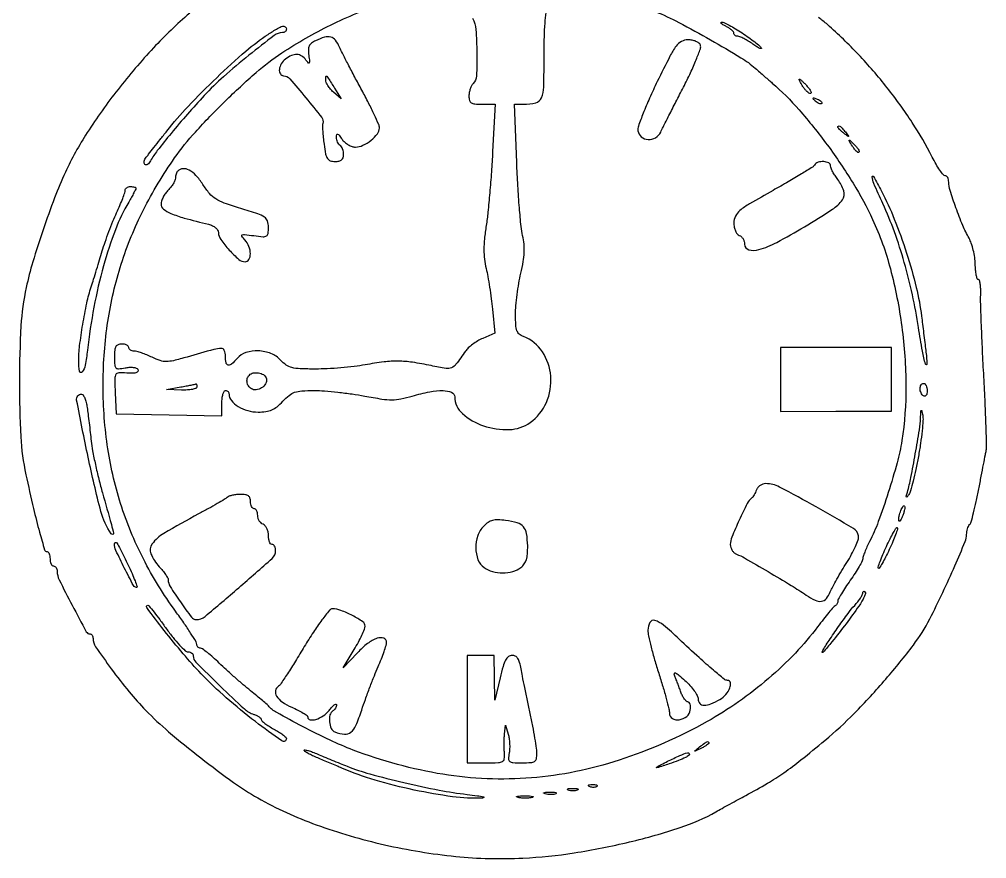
# Model space of a CAD drawing. Extents: x 0 to 271, y 0 to 371.
# Drawn here: x 0.4 to 270.6, y 0.2 to 234.7 of the extents above; entities that cross this region are included whole.
import ezdxf

# ---------------------------------------------------------------- set-up
doc = ezdxf.new("R2010")
doc.units = 0

msp = doc.modelspace()

# ---------------------------------------------------------------- linework, layer by layer
for points in [[(178.059373, 236.934693, -0.021661), (184.620719, 233.838368, -0.008281), (193.48124, 228.988686, -0.007024), (201.956289, 224.006993, -0.044445), (205.983267, 221.044353, 0.000558), (207.220083, 219.955196, 0.000448), (208.55298, 218.786184, 0.000453), (209.786813, 217.707985, 0.001158), (210.683035, 216.929891, -0.035096), (218.192446, 209.459292, -0.020861), (226.092816, 199.611532, -0.020651), (233.304025, 188.9133, -0.029332), (238.733384, 178.811272, -0.04428), (243.71062, 165.005305, -0.031513), (246.890919, 148.861165, -0.031249), (248.039185, 132.251023, -0.040494), (246.904645, 117.030363, -0.02737), (245.583281, 110.833167, -0.010999), (243.132054, 102.521908, -0.010913), (240.337655, 94.38014, -0.029833), (237.901278, 88.806488, 0.010459), (237.173287, 87.302608, 0.01278), (236.5585, 85.865962, 0.011314), (236.103043, 84.64172, 0.083578), (236, 84.029582, -0.122655), (235.840381, 83.388686, -0.009439), (234.971875, 81.825229, -0.012488), (233.840603, 79.983843, -0.009194), (232.5, 78, 0.008129), (231.159262, 76.025032, 0.0113), (230.028125, 74.210953, 0.007939), (229.148499, 72.671318, 0.126464), (229, 72.093589, -0.073335), (228.944072, 71.714319, -0.061078), (228.779687, 71.341033, -0.06293), (228.536831, 71.029736, -0.091344), (228.25, 70.833333, 0.110411), (227.803212, 70.50196, 0.004624), (226.514191, 68.982292, 0.007793), (225.021641, 67.131406, 0.005441), (223.394053, 65, -0.03047), (217.167798, 57.64088, -0.024676), (209.657584, 50.526604, -0.024161), (201.292046, 44.024988, -0.025661), (192.5, 38.499894, -0.048147), (167.935126, 27.720156, -0.05939), (143.432872, 22.78741, -0.060256), (118.748798, 23.783809, -0.051753), (93.646499, 30.572534, -0.018403), (87.221749, 33.321801, -0.009993), (79.528703, 37.14411, -0.006505), (72.302256, 41.036951, -0.08901), (70, 42.916592, 0.038909), (69.629022, 43.28687, 0.001969), (68.325, 44.391349, 0.003143), (66.760221, 45.689446, 0.00227), (65, 47.117788, -0.00756), (62.969582, 48.801317, -0.004354), (60.573101, 50.886688, -0.004349), (58.202351, 53.0233, -0.007254), (56.248855, 54.867788, 0.01091), (54.547667, 56.45068, 0.01519), (52.95307, 57.786163, 0.01157), (51.586226, 58.811675, 0.156391), (50.998855, 59, -0.107438), (50.617764, 59.082844, -0.09955), (50.293414, 59.317626, -0.095763), (50.075949, 59.668489, -0.091229), (50, 60.081281, 0.138691), (49.800216, 60.787676, 0.004758), (48.2573, 63.244496, 0.008601), (46.340578, 66.12284, 0.005863), (44.067406, 69.331281, -0.038474), (35.065849, 83.973001, -0.041945), (28.710632, 99.413057, -0.04163), (24.986757, 115.802589, -0.03685), (23.822601, 133.272594, -0.035496), (25.156996, 150.325691, -0.039862), (28.887681, 166.350258, -0.040053), (35.093814, 181.513731, -0.036486), (43.806586, 196, -0.030683), (49.607166, 203.235436, -0.014673), (57.874643, 211.82213, -0.014647), (66.585308, 219.867293, -0.032437), (73.772774, 225.34894, -0.03344), (87.342451, 233.115758, -0.030617), (102.225769, 239.264626, -0.031646)], [(48, 236.413427, 0.028274), (37.898825, 226.742618, 0.021778), (27.984625, 215.139754, 0.022146), (19.37871, 203.065851, 0.035595), (13.278686, 192, 0.017111), (10.279501, 184.874938, 0.00922), (7.050251, 175.910717, 0.00921), (4.185277, 166.933107, 0.019082), (2.348477, 159.808915, 0.039284), (0.885556, 149.090117, 0.013852), (0.429079, 133.575238, 0.01381), (0.830443, 118.086678, 0.040324), (2.259005, 107.5, 0.003615), (4.39698, 98.026615, 0.010023), (6.081768, 91.407471, 0.005671), (7.489684, 86.522835, 0.331064), (8.192765, 86, -0.225048), (8.50184, 85.853465, -0.075577), (8.762875, 85.4125, -0.057501), (8.940962, 84.765869, -0.038486), (9, 84, 0.048028), (9.073693, 83.234582, 0.068025), (9.29375, 82.5875, 0.088204), (9.618118, 82.151477, 0.191087), (10, 82, -0.148673), (10.381356, 81.884043, -0.098821), (10.70625, 81.557865, -0.08226), (10.925319, 81.07029, -0.064621), (11, 80.49486, 0.115713), (11.550396, 78.148431, 0.005669), (15.200584, 71.000491, 0.003253), (19.133676, 63.626438, 0.275226), (20.185514, 63, -0.150835), (20.496992, 62.903849, -0.097418), (20.763913, 62.632813, -0.080736), (20.945893, 62.227923, -0.063247), (21.010785, 61.75, 0.148456), (21.7404, 59.419353, 0.00856), (26.111746, 53.234555, 0.014028), (31.069133, 46.852846, 0.021284), (35.75961, 41.622722, 0.023323), (42.121378, 35.689672, 0.010025), (51.121148, 28.354353, 0.009869), (60.274232, 21.481441, 0.027989), (67, 17.185912, 0.041416), (83.370863, 9.685438, 0.030905), (102.436889, 4.098657, 0.030597), (122.300495, 0.850701, 0.03761), (141.076629, 0.367693, 0.026339), (155.41986, 1.837711, 0.020228), (170.871163, 4.893498, 0.020546), (185.013085, 8.910916, 0.048902), (195, 13.318179, -0.002068), (196.683406, 14.258014, -0.000935), (198.897395, 15.476689, -0.000925), (201.238995, 16.754282, -0.001265), (203.352835, 17.895619, 0.009739), (209.350754, 21.266622, 0.01901), (213.970066, 24.22436, 0.016551), (218.741918, 27.781957, 0.005691), (225.412242, 33.232722, 0.024515), (233.680926, 40.866957, 0.016154), (242.448454, 50.393212, 0.015999), (250.127545, 59.896104, 0.044028), (254.697693, 67.191213, 0.007521), (258.329343, 74.584094, 0.0076), (261.723957, 82.057375, 0.004194), (264.59637, 88.798966, 0.098918), (265, 90.819218, -0.041343), (265.062246, 91.570727, -0.033774), (265.248423, 92.355958, -0.034966), (265.521178, 93.058714, -0.071936), (265.845694, 93.55, 0.113136), (266.249519, 94.285584, 0.006098), (266.948212, 96.864688, 0.009271), (267.690938, 99.983102, 0.006611), (268.411374, 103.5, -0.000098), (269.095939, 107.078267, -0.000124), (269.730187, 110.385581, -0.000097), (270.263441, 113.159628, -0.001007), (270.485653, 114.301979, 0.055085), (270.595478, 115.605119, 0.001653), (270.435471, 121.067171, 0.003265), (270.183415, 127.506942, 0.002247), (269.817304, 134.801979, -0.001833), (269.436165, 142.272756, -0.002246), (269.136988, 149.255894, -0.001869), (268.933821, 155.127593, -0.016106), (268.937388, 157.75, 0.017479), (268.935134, 159.379258, 0.028709), (268.806109, 160.751636, 0.028536), (268.590944, 161.770121, 0.338403), (268.290057, 162.00025, -0.3265), (267.976224, 162.229789, -0.026785), (267.705108, 163.271682, -0.027796), (267.500404, 164.669272, -0.017163), (267.408182, 166.328178, 0.030737), (267.253171, 168.199026, 0.022601), (266.861535, 170.242959, 0.022991), (266.31228, 172.149591, 0.046289), (265.676192, 173.577928, -0.028689), (263.935787, 177.143273, -0.012325), (262.009876, 182.077829, -0.009763), (260.363483, 186.917034, -0.077183), (260.000504, 189.25, 0.054223), (259.927493, 189.919477, 0.073912), (259.711347, 190.485938, 0.09355), (259.392026, 190.866101, 0.1731), (259.016846, 191, -0.228523), (258.505181, 191.246741, -0.016526), (257.542505, 192.542188, -0.020521), (256.46716, 194.238485, -0.013929), (255.378411, 196.25, 0.027666), (249.809182, 205.89687, 0.022479), (242.834288, 215.588044, 0.021967), (234.821475, 224.859353, 0.022957), (226.137987, 233.25, 0.013256), (224.877, 234.303161, 0.01741), (223.669148, 235.192188, 0.014994)], [(126.991906, 235.015123, -0.10345), (127.918789, 231.854131, -0.016669), (128.213846, 225.406185, -0.013005), (128.125146, 218.891624, -0.188635), (127.217444, 216.817444, 0.07468), (126.750563, 216.185527, 0.038524), (126.357624, 215.281999, 0.037218), (126.089686, 214.269941, 0.046134), (126, 213.3, 0.063813), (126.156719, 212.077037, 0.190374), (126.645761, 211.407924, 0.121441), (127.628003, 211.080564, 0.020003), (129.640999, 211), (133.281998, 211), (132.616902, 197.75, -0.004966), (132.279207, 192.136491, -0.004239), (131.81432, 186.226028, -0.004273), (131.300004, 180.857827, -0.012102), (130.818674, 177.125839, 0.012881), (130.341554, 173.380517, 0.024895), (130.18709, 170.364417, 0.029459), (130.339505, 167.717169, 0.030112), (130.802, 165.125839, -0.014289), (131.276855, 162.878653, -0.006252), (131.783641, 159.875367, -0.006181), (132.242681, 156.671397, -0.008218), (132.575966, 153.74775), (133.233476, 146.995499), (129.866738, 145.574327, 0.033244), (128.467769, 144.870911, 0.025937), (127.048354, 143.932374, 0.026571), (125.813677, 142.914987, 0.056115), (125, 141.98039, -0.009183), (122.384577, 138.336906, -0.134147), (121.148767, 137.371573, -0.140696), (119.613871, 137.191366, -0.010434), (115.419398, 137.970042, 0.014361), (110.195708, 138.897412, 0.033771), (106.249514, 139.211655, 0.03361), (102.285675, 138.992443, 0.014101), (97, 138.190126, -0.015235), (93.979958, 137.738719, -0.008236), (90.239935, 137.358051, -0.008196), (86.415111, 137.095369, -0.01279), (83.114671, 137.007554, -0.009529), (78.828565, 137.084862, -0.053642), (76.565447, 137.413657, -0.08916), (74.976929, 138.140852, -0.05411), (73.41242, 139.5, 0.11227), (70.715056, 141.344506, 0.083954), (67.180787, 142.09287, 0.087352), (63.729932, 141.630781, 0.13973), (61.267972, 140, -0.029389), (59.722091, 138.395711, -0.237219), (58.767967, 138.122022, -0.312455), (58.163093, 138.735143, -0.043262), (58, 140.616577, 0.099599), (57.678664, 142.213719, 0.308344), (56.802409, 142.782221, 0.06189), (54.790142, 142.485732, 0.002227), (47.286373, 140.373699, -0.009209), (43.45297, 139.352283, -0.058615), (41.457621, 139.101782, -0.083989), (39.776981, 139.372643, -0.029407), (37.502446, 140.297443, 0.014384), (36.028025, 140.949177, 0.015363), (34.550263, 141.499874, 0.015084), (33.255245, 141.894554, 0.066513), (32.466073, 142, -0.066426), (31.905641, 142.074785, -0.083516), (31.430659, 142.29375, -0.099349), (31.112987, 142.618655, -0.145028), (31, 143, 0.191087), (30.848523, 143.381882, 0.088204), (30.4125, 143.70625, 0.068025), (29.765418, 143.926307, 0.048028), (29, 144, 0.089498), (27.992141, 143.818142, 0.179282), (27.387931, 143.296875, 0.105417), (27.080133, 142.280676, 0.021015), (27, 140.375, 0.01498), (27.067574, 138.120001, 0.180304), (27.413378, 137.338714, 0.227578), (28.144126, 137.072139, 0.02492), (29.961227, 137.342245, -0.032991), (31.13871, 137.497909, -0.042641), (32.228194, 137.47639, -0.048568), (33.090053, 137.299853, -0.181485), (33.520244, 136.967245, -0.272045), (33.533657, 136.366935, -0.211747), (33.00159, 135.966993, -0.064326), (31.634559, 135.831532, -0.013063), (29.197757, 135.967721, 0.080544), (27.896795, 135.865009, 0.252801), (27.267792, 135.296694, 0.091617), (27.058073, 133.98119, 0.006795), (27.197757, 130.328412), (27.5, 124.5), (42.25, 124.223267), (57, 123.946534), (57, 127.473267, -0.026817), (57.072532, 128.824636, -0.042289), (57.29375, 129.964022, -0.051812), (57.61423, 130.766804, -0.278761), (58, 131, -0.099038), (58.381638, 130.923658, -0.097945), (58.70625, 130.70625, -0.097945), (58.923658, 130.381638, -0.099038), (59, 130, 0.1769), (59.64872, 128.223804, 0.079502), (61.556373, 126.578244, 0.068924), (64.222243, 125.402199, 0.069572), (67.09879, 125, 0.033242), (69.291385, 125.145936, 0.069397), (70.936616, 125.603911, 0.069335), (72.39468, 126.494872, 0.033131), (74, 128, -0.035061), (75.778434, 129.654603, -0.087819), (77.325161, 130.507761, -0.067555), (79.307097, 130.897091, -0.014767), (82.790742, 131, -0.018714), (85.657917, 130.892653, -0.008463), (89.402572, 130.548033, -0.008366), (93.346683, 130.050718, -0.011328), (96.889966, 129.461388, 0.008727), (101.668138, 128.641109, 0.038159), (104.524816, 128.422777, 0.049826), (107.003459, 128.670392, 0.022387), (110.181935, 129.461388, -0.023062), (115.042534, 130.664037, -0.053624), (118.775948, 130.998299, -0.091945), (121.159862, 130.512013, -0.30209), (122.022236, 129.25, 0.212136), (124.169155, 124.578372, 0.09886), (130.058558, 121.168189, 0.090851), (137.277705, 120.102365, 0.147085), (143.110718, 122.078838, 0.136451), (147.628684, 127.656754, 0.122338), (148.862113, 135.014192, 0.127714), (146.507839, 141.855765, 0.155406), (141.25, 146.081348, -0.081762), (140.066328, 146.777735, -0.132497), (139.39931, 147.727263, -0.074654), (139.085682, 149.275286, -0.013417), (139.014781, 152.225249, -0.020951), (139.125235, 154.694759, -0.010542), (139.460584, 157.797156, -0.010449), (139.942726, 160.994726, -0.015246), (140.511653, 163.786345, 0.01555), (141.168093, 167.017412, 0.030773), (141.449498, 169.617436, 0.036126), (141.389302, 171.937858, 0.033488), (140.997986, 174.286345, -0.033067), (140.573249, 176.82225, -0.004805), (140.101563, 182.035676, -0.005422), (139.669383, 188.219506, -0.004621), (139.344628, 194.75), (138.687026, 211), (141.261725, 211, 0.061899), (144.669277, 211.423468, 0.235313), (146.249286, 212.780144, 0.093874), (146.890826, 215.762464, 0.006172), (147, 224.606989, -0.006234), (147.064079, 229.746542, -0.013896), (147.270173, 233.651747, -0.008962), (147.562384, 236.610559, -0.380527)]]:
    msp.add_lwpolyline(points, format="xyb")
for points in [[(75, 232, -0.10663), (74.917698, 231.618463, -0.099426), (74.684353, 231.29375, -0.095988), (74.335663, 231.076066, -0.091933), (73.925456, 231, 0.164368), (71.631835, 230.225068, 0.006468), (64.546595, 224.673982, 0.012451), (57.472856, 218.686567, 0.022859), (52.070933, 213.416673, 0.008188), (47.392547, 208.248362, 0.007858), (42.82004, 202.859107, 0.007278), (38.967048, 198.028822, 0.037157), (37.073074, 195.166093, -0.047462), (36.670234, 194.583607, -0.081171), (36.222616, 194.199722, -0.121129), (35.805018, 194.067871, -0.215796), (35.474123, 194.192544, -0.163408), (35.296459, 194.549836, -0.083425), (35.311139, 195.056399, -0.068403), (35.50918, 195.630773, -0.053599), (35.868399, 196.184214, 0.00362), (36.525634, 197.004361, 0.000408), (38.000878, 198.875988, 0.000495), (39.752242, 201.106204, 0.000402), (41.625126, 203.5, -0.02397), (47.539239, 210.36622, -0.012286), (55.561677, 218.41854, -0.012058), (63.724424, 225.850522, -0.033512), (69.908283, 230.526781, -0.009701), (72.543541, 232.182848, -0.065095), (73.957285, 232.800084, -0.239385), (74.674347, 232.663457, -0.23219)], [(202.327242, 230.906634, -0.008908), (204.165418, 229.641392, -0.011084), (205.825824, 228.397849, -0.009474), (207.168454, 227.303349, -0.078747), (207.679251, 226.709966, -0.52309), (207.603428, 226.535667, -0.157168), (207.254627, 226.576031, -0.035748), (206.419535, 227.030576, -0.012213), (205.276193, 227.803333, 0.015372), (204.014765, 228.644343, 0.018376), (202.775617, 229.354729, 0.017359), (201.700498, 229.872856, 0.103964), (201.09563, 230, -0.07576), (200.677033, 230.063792, -0.089172), (200.321841, 230.248861, -0.100728), (200.084397, 230.524103, -0.128456), (200, 230.847186, 0.177225), (199.854547, 231.244659, 0.03992), (199.339063, 231.764269, 0.036638), (198.611401, 232.30192, 0.02844), (197.75, 232.779505, -0.019411), (196.953316, 233.202596, -0.062676), (196.477763, 233.565762, -0.264968), (196.413181, 233.79432, -0.327365), (196.578555, 233.93232, -0.125875), (197.229022, 233.80873, -0.011573), (198.712136, 233.071443, -0.014363), (200.459881, 232.086446, -0.010773)], [(83.164527, 228.741366, 0.052357), (82.018139, 228.033897, 0.120061), (81.388706, 227.246363, 0.108022), (81.154898, 226.201261, 0.037671), (81.263991, 224.654674, -0.006087), (81.490953, 222.965402, -0.165433), (81.39991, 222.530832, -0.513037), (81.153702, 222.509025, -0.019932), (80.489222, 223.345627, 0.090415), (79.312904, 224.461613, 0.134062), (77.968271, 224.895615, 0.11626), (76.446683, 224.609596, 0.05807), (74.75, 223.607954, 0.094938), (73.582117, 222.308652, 0.109432), (73.051191, 220.732312, 0.164087), (73.32587, 219.494664, 0.251407), (74.25, 218.947574, -0.204891), (75.935917, 218.141268, -0.008036), (80.478165, 212.796783, -0.007364), (84.881931, 207.279551, -0.242188), (85.183571, 205.655839, 0.078525), (85.093853, 204.994405, 0.009187), (85.154047, 203.500951, 0.010837), (85.297727, 201.716164, 0.008669), (85.527409, 199.800713, 0.013999), (85.979315, 197.081315, 0.094215), (86.484941, 195.817395, 0.174442), (87.276523, 195.206885, 0.078047), (88.593838, 195, 0.048754), (89.705431, 195.108648, 0.121577), (90.440085, 195.451668, 0.144038), (90.856824, 196.053177, 0.080117), (91, 196.940983, 0.046881), (90.925923, 197.729296, 0.046318), (90.70625, 198.49335, 0.050262), (90.383556, 199.123976, 0.111412), (90, 199.5, -0.099075), (89.616882, 199.857685, -0.05233), (89.29375, 200.425136, -0.04916), (89.074168, 201.099372, -0.054203), (89, 201.781523, -0.049802), (89.073055, 202.51316, -0.457567), (89.317964, 202.651279, -0.143927), (89.729463, 202.350838, -0.01081), (90.556704, 201.222506, 0.059323), (91.314667, 200.374722, 0.048626), (92.300407, 199.662634, 0.05048), (93.352979, 199.183026, 0.085668), (94.306704, 199.033269, 0.106906), (96.401877, 199.519799, 0.057778), (98.660403, 200.925108, 0.059082), (100.435195, 202.716507, 0.167211), (101, 204.358182, 0.102748), (100.795476, 205.342942, 0.006279), (99.558821, 208.096504, 0.009139), (97.973204, 211.354418, 0.006625), (96.093859, 214.925204, -0.00235), (94.117438, 218.603791, -0.002576), (92.235868, 222.19015, -0.002406), (90.657464, 225.27294, -0.01292), (89.849748, 226.977315, 0.061838), (88.707873, 228.881225, 0.163701), (87.398825, 229.743588, 0.13808), (85.678738, 229.71532, 0.039381)], [(178.606636, 217.326507, 0.008408), (176.444784, 212.703715, 0.011546), (174.668012, 208.472129, 0.008386), (173.336087, 204.908365, 0.121308), (173.203184, 203.576507, 0.184191), (174.142459, 201.88254, 0.162536), (176.027932, 201.133903, 0.147879), (178.123632, 201.642133, 0.152316), (179.557475, 203.222134, -0.007675), (180.237799, 204.630579, -0.000836), (181.859259, 207.846479, -0.001024), (183.80402, 211.668166, -0.000826), (185.90837, 215.76588, 0.009569), (187.895106, 219.806914, 0.013886), (189.479555, 223.452117, 0.009412), (190.643223, 226.511733, 0.179651), (190.63228, 227.51588, 0.136455), (190.204119, 228.093784, 0.063937), (189.396438, 228.571605, 0.055324), (188.345549, 228.892064, 0.046395), (187.184837, 229, 0.125445), (185.363719, 228.535796, 0.109913), (183.881571, 227.240778, 0.040786), (182.139989, 224.414181, 0.004106)], [(88.457461, 215.5), (90.309603, 212.5), (88.154802, 214.404988, -0.035542), (87.330241, 215.24553, -0.035534), (86.632973, 216.194441, -0.037831), (86.148751, 217.108767, -0.103218), (86, 217.821654, -0.033942), (86.063299, 218.753029, -0.61038), (86.283204, 218.830581, -0.063833), (86.717356, 218.300583, -0.00143)], [(220.5, 216, -0.023783), (221.13178, 215.231402, -0.054918), (221.509678, 214.5875, -0.123621), (221.582727, 214.174354, -0.39357), (221.395534, 214, -0.148421), (220.960235, 214.132126, -0.039214), (220.382811, 214.5875, -0.036238), (219.777424, 215.234486, -0.030385), (219.232073, 216, -0.011969), (218.77796, 216.767444, -0.022348), (218.453789, 217.4125, -0.022521), (218.262709, 217.89657, -0.514817), (218.336539, 218, -0.179787), (218.54778, 217.921506, -0.008653), (219.117868, 217.4125, -0.013215), (219.780845, 216.766297, -0.009055)], [(224.526461, 211.193128, -0.20742), (224.220211, 211.072099, -0.082976), (223.768815, 211.162781, -0.063152), (223.246577, 211.441312, -0.043285), (222.733333, 211.875912, -0.011214), (222.106486, 212.536448, -0.400052), (222.111181, 212.729672, -0.286372), (222.336218, 212.78179, -0.008399), (223.293128, 212.435707, -0.036269), (223.940734, 212.133723, -0.070189), (224.395085, 211.789051, -0.120343), (224.59249, 211.461316, -0.278911)], [(231.127555, 203.25, -0.001576), (232.00764, 202.120493, -0.377591), (232, 202, -0.377591), (231.879507, 201.99236, -0.001576), (230.75, 202.872445, -0.012436), (230.079598, 203.425681, -0.017649), (229.514062, 203.952641, -0.013803), (229.08115, 204.410139, -0.184603), (229, 204.622445, -0.307699), (229.193395, 204.90695, -0.241985), (229.573889, 204.869516, -0.065617), (230.23668, 204.306759, -0.017685)], [(234.902621, 197.569288, -0.342991), (234.628468, 197.534961, -0.056956), (234.175905, 197.879045, -0.042367), (233.642413, 198.484545, -0.024195), (233.100391, 199.295478, -0.001303), (232.201648, 200.800919, -0.342804), (232.219485, 200.942993, -0.406252), (232.349181, 200.94476, -0.001428), (233.578723, 199.77381, -0.025624), (234.234722, 199.077655, -0.040938), (234.711038, 198.414178, -0.049795), (234.969679, 197.866648, -0.289503)], [(222.509373, 194.015165, -0.114253), (221.936697, 193.437537, -0.003039), (218.862839, 191.527019, -0.006209), (215.190531, 189.337649, -0.004192), (210.950356, 186.92784, 0.004566), (204.405961, 183.20201, 0.040972), (201.698073, 181.315127, 0.10337), (200.445165, 179.747606, 0.117613), (200, 177.88129, 0.044455), (200.107152, 176.67849, 0.056351), (200.426254, 175.610272, 0.066205), (200.907788, 174.797923, 0.135084), (201.5, 174.361626, -0.098143), (202.073537, 174.000393, -0.066864), (202.559375, 173.399034, -0.064008), (202.887915, 172.659707, -0.07271), (203, 171.893011, 0.337434), (204.174704, 170.350559, 0.138968), (206.96659, 170.370424, 0.051211), (211.957304, 172.396345, 0.012575), (219.684331, 176.75, 0.009645), (227.521233, 181.636486, 0.095586), (230.299696, 184.316798, 0.234108), (230.683574, 186.80867, 0.089417), (229, 190, -0.021474), (228.249852, 191.048855, -0.023151), (227.612376, 192.132812, -0.023481), (227.155652, 193.107059, -0.093682), (227.022236, 193.75, 0.278242), (226.494234, 194.591162, 0.102559), (225.085954, 194.970465, 0.089902), (223.494578, 194.77756, 0.181265)], [(44.666667, 192.333333, 0.077955), (44.410903, 191.982401, 0.038133), (44.195833, 191.470833, 0.036641), (44.049145, 190.892744, 0.043841), (44, 190.333333, -0.102712), (43.865398, 189.685007, -0.032763), (43.4125, 188.804167, -0.031128), (42.765407, 187.863683, -0.030136), (42, 187, 0.042437), (41.23462, 186.092371, 0.036243), (40.5875, 185.020844, 0.037834), (40.142228, 183.953459, 0.080066), (40, 183.070958, 0.231145), (40.6556, 181.728573, 0.065414), (42.717639, 180.516145, 0.033357), (46.483552, 179.208527, 0.006973), (53.25, 177.455048, -0.0491), (54.34017, 177.072183, -0.064669), (55.229321, 176.508493, -0.077406), (55.819171, 175.83883, -0.138311), (56.029313, 175.141592, 0.152102), (56.679337, 173.178408, 0.029978), (59.045525, 170.261749, 0.028906), (61.723847, 167.656909, 0.180342), (63.485904, 167, 0.270005), (64.556184, 167.623412, 0.132388), (64.964261, 169.203866, 0.092789), (64.554454, 171.272099, 0.08896), (63.421613, 173.086617, -0.027458), (62.585075, 174.119692, -0.467726), (62.679808, 174.49188, -0.140851), (63.34173, 174.60326, -0.005045), (65.921613, 174.283688, 0.011758), (68.51453, 173.997788, 0.154123), (69.446759, 174.205797, 0.234956), (69.891663, 174.87915, 0.030595), (70, 176.648007, 0.081424), (69.715331, 178.384484, 0.164409), (68.885034, 179.474689, 0.069259), (67.046534, 180.37578, 0.006554), (62.25, 181.882208, -0.011311), (57.678973, 183.365732, -0.057443), (55.273685, 184.531194, -0.077641), (53.545595, 186.049707, -0.030841), (51.67164, 188.602532, 0.039534), (49.744159, 191.13489, 0.088176), (47.845925, 192.62424, 0.13977), (46.12399, 192.99421, 0.181788)], [(241.203508, 186.75, -0.027052), (244.809254, 178.923704, -0.016886), (248.213716, 169.416803, -0.016946), (250.933673, 159.821426, -0.030172), (252.419152, 151.75, 0.000207), (252.684481, 149.587663, 0.000122), (253.003729, 147, 0.000122), (253.324255, 144.412345, 0.000207), (253.593543, 142.25, -0.019979), (253.918466, 138.407522, -0.875098), (253.557449, 138.342785, -0.033355), (252.641741, 142.02447, -0.007001), (251.563449, 148.577561, 0.016152), (249.873495, 157.792128, 0.016584), (247.604406, 166.796837, 0.017072), (244.822049, 175.360196, 0.020107), (241.592712, 183.25, -0.004323), (239.106441, 188.816492, -0.07531), (238.595738, 190.72794, -0.814284), (238.954319, 190.84469, -0.008238)], [(33, 187.55716, -0.116625), (32.930343, 187.262584, -0.004293), (32.404889, 186.235766, -0.007615), (31.750309, 185.028407, -0.005253), (30.974089, 183.680657, 0.042748), (27.263941, 175.952782, 0.022673), (23.952165, 165.851653, 0.021001), (21.263073, 154.340067, 0.018986), (19.441776, 142.25, -0.018446), (18.817116, 138.072796, -0.124723), (17.945798, 136.190312, -0.647038), (17.238451, 136.378059, -0.041298), (17.007554, 139.25, -0.02982), (17.27317, 143.532344, -0.011278), (18.134669, 149.468424, -0.011418), (19.28359, 155.458162, -0.024517), (20.498498, 160, 0.001936), (21.168264, 162.116153, 0.000972), (21.998629, 164.79375, 0.000965), (22.846649, 167.566195, 0.00143), (23.57836, 170, -0.011205), (24.37766, 172.48159, -0.006621), (25.436909, 175.408372, -0.006622), (26.572421, 178.303849, -0.011283), (27.607388, 180.688075, 0.007187), (28.523728, 182.752567, 0.009438), (29.29717, 184.664093, 0.007289), (29.88766, 186.276591, 0.084312), (30, 186.938075, -0.139969), (30.115627, 187.343027, -0.099954), (30.440625, 187.688059, -0.085257), (30.926689, 187.920425, -0.069068), (31.5, 188, -0.027942), (32.074736, 187.967857, -0.043862), (32.559375, 187.869916, -0.054485), (32.899321, 187.727816, -0.272994)], [(69.33357, 134.573113, -0.187842), (69.327005, 133.246451, -0.124329), (68.426633, 131.995066, -0.115895), (66.980726, 131.2625, -0.152311), (65.512735, 131.35674, -0.132791), (64.580342, 132.037197, -0.117202), (64.063371, 133.126887, -0.117217), (64.091989, 134.332539, -0.132848), (64.666667, 135.333333, -0.147527), (65.759654, 135.919775, -0.090495), (67.232733, 135.947796, -0.09309), (68.584115, 135.458904, -0.169501)], [(50, 132, -0.3112), (49.738857, 131.621059, -0.041216), (48.751562, 131.335435, -0.03599), (47.37896, 131.159784, -0.02218), (45.75, 131.141905), (41.5, 131.283811), (45.5, 132, 0.002195), (47.051022, 132.28474, 0.003319), (48.398438, 132.547493, 0.001298), (49.552183, 132.783558, 0.078122), (49.75, 132.858095, -0.38978), (49.845423, 132.836048, -0.079394), (49.926563, 132.664565, -0.047185), (49.982254, 132.37373, -0.023729)], [(254, 130.940983, -0.047867), (253.928459, 130.195401, -0.104212), (253.70625, 129.66835, -0.181468), (253.378123, 129.441401, -0.202618), (253, 129.5, -0.08825), (252.617164, 129.842344, -0.053305), (252.29375, 130.359775, -0.051278), (252.074167, 130.961978, -0.061875), (252, 131.559017, -0.067639), (252.074854, 132.109818, -0.08433), (252.29375, 132.576711, -0.09965), (252.61866, 132.888931, -0.142666), (253, 133, -0.195654), (253.381985, 132.844577, -0.086673), (253.70625, 132.395164, -0.066561), (253.926392, 131.729059, -0.0466)], [(19.361095, 126.25, -0.003656), (19.609278, 124.421313, -0.001534), (19.917744, 121.956727, -0.001518), (20.231556, 119.318863, -0.001973), (20.502138, 116.900559, 0.019023), (20.906922, 114.138596, 0.007288), (21.6713, 110.331414, 0.007205), (22.621825, 106.218566, 0.008791), (23.633878, 102.400559, -0.000621), (26.126622, 93.581034, -0.01542), (26.735539, 91.128652, -0.429356), (26.525748, 90.821062, -0.284347), (26.094066, 91, -0.09346), (23.199421, 97.190443, -0.010479), (19.640257, 112.3874, -0.005451), (16.437785, 128.333325, -0.470198), (17.818264, 130, -0.258689), (18.241362, 129.765399, -0.042005), (18.686421, 128.898438, -0.037301), (19.082276, 127.686667, -0.024748)], [(251.538079, 112.569012, -0.00733), (250.83524, 108.968944, -0.009535), (250.080738, 105.695447, -0.007503), (249.359676, 102.9915, -0.081795), (248.882578, 101.975016, -0.01036), (248.35481, 101.240087, -0.512602), (248.201421, 101.243165, -0.216531), (248.157605, 101.488263, -0.005548), (248.453524, 102.597641, 0.019137), (249.423143, 106.674432, 0.004876), (250.676122, 113.352118, 0.004284), (251.79951, 120.009838, 0.028896), (252.136182, 123.337968, -0.002449), (252.222734, 125.142032, -0.15365), (252.333003, 125.436997, -0.637637), (252.463598, 125.406813, -0.00549), (252.726176, 124.093995, -0.063222), (252.81294, 122.653295, -0.00915), (252.56437, 119.716054, -0.010247), (252.133474, 116.236766, -0.008609)], [(206.291557, 103.25, -0.019826), (205.998527, 102.543383, -0.020242), (205.652287, 101.867188, -0.020494), (205.304806, 101.306356, -0.075014), (205.022012, 101, 0.106391), (203.738301, 99.422859, 0.009445), (201.485551, 94.786718, 0.009801), (199.417575, 90.078007, 0.098875), (199, 87.987021, 0.078103), (199.130872, 87.154318, 0.06563), (199.514062, 86.34636, 0.067299), (200.080982, 85.684545, 0.092494), (200.75, 85.280222, -0.040699), (202.997659, 84.220685, -0.002372), (209.556709, 80.407514, -0.003871), (216.01977, 76.541375, -0.012644), (220.209507, 73.84336, 0.038668), (222.708531, 72.412164, 0.145212), (224.475018, 72.13723, 0.189702), (225.823333, 72.889578, 0.074379), (226.934494, 74.75, -0.023673), (227.59721, 76.167777, -0.006709), (228.760793, 78.307812, -0.006743), (230.14182, 80.692579, -0.007084), (231.564672, 83, 0.017604), (232.883989, 85.243837, 0.021342), (233.95363, 87.437693, 0.020514), (234.687111, 89.329061, 0.120001), (234.782353, 90.383637, 0.225256), (233.380804, 92.46828, 0.005393), (223.002775, 98.479248, 0.007858), (212.770766, 104.048899, 0.121282), (208.907402, 105, 0.081146), (208.105987, 104.869075, 0.066534), (207.326302, 104.485938, 0.067546), (206.685709, 103.918971, 0.089726)], [(58.45, 101.135844, -0.049631), (57.772441, 100.632494, -0.003445), (55.722813, 99.42369, -0.004871), (53.250408, 98.020438, -0.003643), (50.5, 96.520732, 0.009058), (40.7996, 91.094344, 0.100702), (37.50757, 88.154926, 0.266612), (37.172694, 85.379906, 0.086883), (39.5, 81.783426, -0.015839), (40.457289, 80.683098, -0.020126), (41.265625, 79.606593, -0.018531), (41.861191, 78.67078, -0.133207), (42, 78.158996, 0.141329), (42.552502, 76.243373, 0.012003), (45.414434, 71.928058, 0.009385), (48.511388, 67.665977, 0.23053), (49.7772, 67.022179, 0.18), (52.283105, 67.905293, 0.004464), (61.69883, 75.899637, 0.003995), (71.05211, 84.117261, 0.213652), (72, 86.2343, 0.054682), (71.925907, 86.909764, 0.074336), (71.70625, 87.481326, 0.093903), (71.381551, 87.864822, 0.171908), (71, 88, -0.228458), (70.616987, 88.184642, -0.074175), (70.29375, 88.743594, -0.056489), (70.073089, 89.561983, -0.037645), (70, 90.531385, 0.055002), (69.888458, 91.542288, 0.057561), (69.559375, 92.488259, 0.06413), (69.074238, 93.232199, 0.125259), (68.5, 93.638374, -0.098143), (67.926463, 93.999607, -0.066864), (67.440625, 94.600966, -0.064008), (67.112085, 95.340293, -0.07271), (67, 96.106989, 0.050854), (66.926137, 96.831332, 0.070807), (66.70625, 97.443928, 0.0909), (66.381715, 97.855843, 0.182536), (66, 98, -0.191087), (65.618118, 98.151477, -0.088204), (65.29375, 98.5875, -0.068025), (65.073693, 99.234582, -0.048028), (65, 100, 0.07887), (64.847427, 100.961223, 0.160281), (64.4, 101.571429, 0.120246), (63.572878, 101.902662, 0.035406), (62.2, 102, 0.02786), (61.058401, 101.93634, 0.028777), (59.943438, 101.746154, 0.030033), (59.002885, 101.469027, 0.098197)], [(247.084869, 95.895184, -0.017209), (246.710652, 95.045663, -0.061306), (246.389594, 94.546748, -0.32108), (246.189791, 94.494628, -0.2958), (246.063386, 94.668213, -0.069294), (246.17129, 95.947305, -0.038094), (246.634423, 97.45152, -0.040138), (247.213036, 98.634009, -0.489514), (247.645021, 98.688312, -0.223938), (247.747908, 98.401828, -0.025532), (247.644629, 97.703679, -0.026918), (247.422922, 96.841682, -0.018739)], [(130.116097, 93.116097, 0.115301), (128.465746, 90.459075, 0.084054), (127.915008, 87.013718, 0.088236), (128.529085, 83.736353, 0.150763), (130.222506, 81.556704, 0.088134), (132.579448, 80.460892, 0.06539), (135.433352, 80.091281, 0.066111), (138.250982, 80.470629, 0.095625), (140.5, 81.575197, 0.074807), (141.44981, 82.546402, 0.0798), (142.046516, 83.733822, 0.059408), (142.349224, 85.32733, 0.02265), (142.402998, 87.590396, 0.033475), (142.096419, 91.047073, 0.140765), (141.226975, 92.917721, 0.145251), (139.514322, 94.009543, 0.036447), (136.237181, 94.695013, 0.025965), (134.109609, 94.868611, 0.070602), (132.610496, 94.700803, 0.084221), (131.374001, 94.147891, 0.049256)], [(243.411765, 86.588235, -0.007621), (242.357409, 84.446428, -0.013229), (241.408552, 82.706031, -0.007319), (240.590208, 81.341573, -0.483461), (240.352602, 81.314064, -0.285705), (240.277521, 81.636449, -0.005913), (240.851999, 83.262585, -0.011953), (241.612594, 85.193037, -0.007527), (242.588235, 87.411765, -0.008757), (243.623662, 89.572626, -0.015312), (244.566384, 91.319033, -0.009775), (245.377193, 92.655997, -0.480435), (245.647398, 92.685936, -0.283625), (245.73409, 92.320078, -0.007837), (245.173066, 90.712351, -0.01389), (244.406238, 88.787967, -0.008808)], [(30.812242, 82.25, -0.008607), (31.918728, 79.852524, -0.015281), (32.735002, 77.835938, -0.010162), (33.291118, 76.231936, -0.50929), (33.122475, 76, -0.278713), (32.305019, 76.494049, -0.004512), (29.748337, 81.471479, -0.007878), (27.4155, 86.304119, -0.108922), (27, 88.188821, -0.311523), (27.25914, 88.564381, -0.354564), (27.664667, 88.4306, -0.027961), (28.612979, 86.754046, -0.002312)], [(234.914284, 70.807575, -0.009393), (231.334652, 65.868963, -0.007995), (227.378284, 60.791913, -0.01555), (224.851065, 57.846049, -0.898812), (224.615732, 58.018961, -0.014509), (226.565535, 61.155292, -0.007081), (229.223542, 65.045591, -0.006746), (231.890065, 68.725614, -0.023584), (233.75, 70.989782, 0.017045), (234.611482, 72.010983, 0.021084), (235.339063, 73.020462, 0.019983), (235.870679, 73.902542, 0.126272), (236, 74.406448, -0.070611), (236.044146, 74.717486, -0.204773), (236.178921, 74.88214, -0.232846), (236.376466, 74.886755, -0.08803), (236.609091, 74.724242, -0.274641), (236.716911, 74.300808, -0.030423), (236.362492, 73.322471, -0.030259), (235.752929, 72.119155, -0.019757)], [(41.462748, 64.5, 0.013759), (43.345071, 62.01001, 0.019463), (45.164333, 59.909375, 0.015953), (46.756533, 58.314522, 0.19085), (47.550526, 58, -0.07572), (48.104313, 57.915651, -0.089151), (48.574217, 57.670934, -0.100727), (48.888346, 57.306985, -0.128521), (49, 56.879776, 0.198745), (49.746283, 55.076446, 0.004486), (56.541511, 48.393448, 0.006635), (63.275246, 42.05929, 0.108986), (65.935168, 40.520577, -0.031968), (66.725696, 40.212827, -0.042704), (67.393456, 39.830036, -0.049059), (67.861356, 39.432792, -0.194615), (68, 39.090083, 0.21328), (68.178759, 38.690073, 0.020102), (69.028125, 37.988957, 0.022955), (70.159201, 37.208536, 0.016019), (71.5, 36.430067, -0.01669), (72.840746, 35.649221, -0.023756), (73.971875, 34.861589, -0.02126), (74.817362, 34.151938, -0.210533), (75, 33.737412, -0.605692), (73.781993, 33.100814, -0.011076), (66.343347, 38.521388, -0.017231), (58.233548, 45.164959, -0.021676), (51.223738, 51.882948, -0.014901), (46.192402, 57.465521, -0.010614), (40.881993, 63.999176, -0.004181), (36.024254, 70.350964, -0.618391), (36.348353, 71, -0.227328), (36.640562, 70.859906, -0.002505), (38.047094, 69.090625, -0.007179), (39.650421, 66.991594, -0.004539)], [(80.018951, 59.453244, -0.003371), (77.521173, 55.374434, -0.005068), (75.28285, 51.854121, -0.002187), (73.331329, 48.881039, -0.108419), (72.828856, 48.394227, 0.211419), (71.989754, 47.169085, 0.188175), (72.280226, 45.643761, 0.103139), (73.867505, 43.992783, 0.046365), (76.509472, 42.52588, -0.013538), (78.230153, 41.713164, -0.020291), (79.680907, 40.903744, -0.015964), (80.794447, 40.171939, -0.244044), (81, 39.77588, 0.365434), (81.648899, 39.006599, 0.118873), (83.24997, 39.114468, 0.073968), (85.289633, 40.103705, 0.076407), (86.92742, 41.634859, -0.018599), (87.724646, 42.574262, -0.046277), (88.39118, 43.179699, -0.123407), (88.810193, 43.35653, -0.460003), (89, 43.193876, -0.080127), (88.926244, 42.736585, -0.053421), (88.70625, 42.252515, -0.052505), (88.382551, 41.816132, -0.06863), (88, 41.5, 0.198036), (87.175009, 40.359446, 0.083595), (87.043379, 38.437895, 0.083412), (87.548548, 36.57528, 0.19572), (88.581787, 35.606989, 0.067187), (91.25897, 34.973831, 0.198949), (93.030293, 35.511512, 0.12223), (94.437982, 37.401926, 0.019561), (96.063182, 41.75, -0.006375), (97.08703, 44.726211, -0.004303), (98.327332, 48.095926, -0.004334), (99.583142, 51.334091, -0.008601), (100.644713, 53.87443, 0.008637), (101.546584, 56.033047, 0.010691), (102.308134, 58.074195, 0.009168), (102.876436, 59.804225, 0.074903), (103, 60.62443, 0.315669), (102.192173, 61.776472, 0.17363), (100.38988, 61.783475, 0.079143), (97.707105, 60.325167, 0.04085), (94.872705, 57.75), (90.900473, 53.5), (93.950237, 58.610599, 0.01145), (95.11802, 60.673409, 0.014229), (96.104132, 62.645002, 0.012537), (96.836212, 64.328231, 0.096592), (97, 65.168151, 0.249533), (96.342535, 66.403511, 0.026657), (93.459108, 68.129325, 0.032059), (90.262, 69.564511, 0.089701), (87.854075, 70, 0.227644), (87.029713, 69.604164, 0.009135), (84.944529, 66.901891, 0.014481), (82.563445, 63.494922, 0.009573)], [(176, 64.090177, 0.051903), (176.172969, 62.428391, 0.00895), (176.88125, 59.338386, 0.009657), (177.851471, 55.728105, 0.008499), (179, 52, -0.005849), (180.148851, 48.339924, -0.007441), (181.11875, 44.935853, -0.005972), (181.852894, 42.069589, -0.059771), (182, 40.8434, 0.263679), (182.822212, 39.392684, 0.175287), (184.746129, 39.017677, 0.136653), (186.826405, 39.962101, 0.185052), (187.819551, 41.75, 0.040694), (187.871092, 42.611803, 0.065221), (187.759789, 43.339062, 0.092194), (187.513806, 43.828159, 0.234391), (187.167376, 44, -0.196081), (186.727193, 44.179526, -0.043861), (186.188654, 44.807812, -0.039207), (185.652472, 45.697064, -0.029228), (185.200108, 46.75, 0.002149), (184.761855, 47.944523, 0.001593), (184.267594, 49.261139, 0.00161), (183.793014, 50.501127, 0.003632), (183.42359, 51.436858, -0.171267), (183.39976, 51.977662, -0.461238), (183.707513, 52.111885, -0.062392), (184.629569, 51.510844, -0.009001), (186.321307, 50.02618, -0.025056), (187.72942, 48.609581, -0.028857), (188.919384, 47.121682, -0.029865), (189.765044, 45.764357, -0.125014), (190, 44.839322, 0.186108), (190.475997, 43.604794, 0.206485), (191.633247, 43.077498, 0.103978), (193.543226, 43.438727, 0.034872), (196.095708, 44.715608, 0.080879), (197.75133, 46.095945, 0.082278), (198.871872, 47.92264, 0.144885), (199.014604, 49.370252, 0.353741), (198.25, 50.015973, -0.166438), (197.286986, 50.368752, -0.006308), (194.301396, 52.851062, -0.008709), (190.312876, 56.375087, -0.00306), (184.707386, 61.567748, 0.013979), (180.318826, 65.458546, 0.104231), (177.8739, 66.761642, 0.350784), (176.545286, 66.211193, 0.126487)], [(125.5, 42), (125.5, 27), (130.81397, 27, 0.008108), (134.221611, 27.055262, 0.116057), (135.385537, 27.369272, 0.24516), (135.883046, 28.103756, 0.048155), (135.91317, 29.75, -0.012978), (135.848931, 30.984611, -0.008208), (135.835067, 32.426563, -0.008242), (135.868094, 33.844709, -0.015024), (135.94888, 35), (136.19936, 37.5), (136.96021, 35, -0.038466), (137.217018, 33.843651, -0.022316), (137.354936, 32.426563, -0.022213), (137.366433, 30.985007, -0.034592), (137.23553, 29.75, 0.034944), (137.061466, 28.096691, 0.244387), (137.399231, 27.387241, 0.151005), (138.299621, 27.061291, 0.011898), (140.875, 27, 0.015136), (143.289025, 27.073095, 0.122152), (144.339239, 27.402157, 0.203933), (144.84565, 28.108949, 0.054895), (145, 29.510587, 0.036073), (144.893934, 30.97881, 0.005638), (144.443673, 33.850892, 0.006247), (143.831212, 37.23054, 0.005409), (143.106122, 40.760587, -0.001562), (142.333282, 44.381534, -0.001528), (141.577212, 48.03436, -0.001504), (140.93297, 51.244858, -0.005758), (140.560809, 53.25, 0.025528), (140.154507, 55.041304, 0.07954), (139.63717, 56.160941, 0.125081), (138.949067, 56.777164, 0.120954), (138.041381, 57, 0.166644), (137.050461, 56.660304, 0.105332), (136.255145, 55.716836, 0.053012), (135.531895, 53.929876, 0.011924), (134.703617, 50.75), (133.233846, 44.5), (133.116923, 50.75), (133, 57), (129.25, 57), (125.5, 57)], [(193, 32.535184, -0.225611), (192.887367, 32.298271, -0.019609), (192.339063, 31.886617, -0.022763), (191.612012, 31.431534, -0.015626), (190.75, 30.980018, -0.000927), (189.194807, 30.229929, -0.374075), (189.086321, 30.259764, -0.387311), (189.103064, 30.368677, -0.000942), (190.44113, 31.444834, -0.008126), (191.784922, 32.486037, -0.060108), (192.485663, 32.889937, -0.258978), (192.834265, 32.853546, -0.244706)], [(92.004437, 26.027856, 0.028347), (98.322452, 23.902804, 0.009329), (107.82765, 21.484591, 0.009597), (117.698445, 19.367555, 0.019799), (125.5, 18.168604, -0.005834), (128.371271, 17.809093, -0.024858), (130.069693, 17.489606, -0.544649), (130.138786, 17.292846, -0.222438), (129.822359, 17.130796, -0.041786), (121.428683, 17.533775, -0.019689), (110.725207, 19.380671, -0.01954), (99.777126, 22.168209, -0.029257), (90.5, 25.521962, 0.001369), (89.083747, 26.125172, 0.000674), (87.279687, 26.884865, 0.000669), (85.404576, 27.668555, 0.000976), (83.75, 28.353691, -0.012038), (82.312916, 28.986363, -0.018368), (81.101562, 29.610128, -0.013301), (80.158609, 30.173895, -0.256765), (80, 30.462393, -0.471748), (80.177639, 30.608771, -0.019079), (81.101562, 30.39193, -0.021494), (82.311474, 30.00215, -0.011989), (83.75, 29.429892, 0.00193), (85.50828, 28.689127, 0.000985), (87.721616, 27.771803, 0.000979), (90.006623, 26.835274, 0.00147)], [(187.45, 29.136481, -0.074805), (186.46619, 28.48002, -0.015415), (184.547513, 27.65008, -0.013361), (181.92963, 26.692382, -0.006284), (178.5, 25.588411, -0.58817), (178.409034, 25.675653, -0.193477), (178.55625, 25.873674, -0.018042), (179.698702, 26.517522, -0.005275), (181.5, 27.424757, -0.008531), (184.91825, 29.02965, -0.035459), (187.056104, 29.812471, -0.342488), (187.524412, 29.625524, -0.35489)], [(156.25, 19.337719, -0.057986), (155.679992, 19.181385, -0.037979), (155, 19.12966, -0.037979), (154.320008, 19.181385, -0.057986), (153.75, 19.337719, -0.174857), (153.540618, 19.525001, -0.447206), (153.601562, 19.693942, -0.078554), (154.10856, 19.810911, -0.017491), (155, 19.842105, -0.017491), (155.89144, 19.810911, -0.078554), (156.398438, 19.693942, -0.447206), (156.459382, 19.525001, -0.174857)], [(161.729167, 20.395833, -0.126455), (161.402231, 20.202593, -0.060344), (160.916927, 20.123424, -0.05415), (160.359369, 20.160852, -0.051402), (159.8125, 20.316886, -0.054073), (159.395823, 20.538436, -0.470617), (159.37858, 20.720685, -0.168741), (159.670344, 20.862007, -0.018894), (160.416667, 20.921053, -0.028489), (161.112848, 20.910055, -0.077125), (161.592839, 20.799335, -0.208169), (161.77538, 20.614691, -0.296942)], [(143.761659, 17.31292, -0.041951), (142.934218, 17.169017, -0.020826), (141.869594, 17.119272, -0.020511), (140.754739, 17.159391, -0.028254), (139.761659, 17.292739, -0.082665), (139.319562, 17.45659, -0.67161), (139.339362, 17.605813, -0.053901), (140.071102, 17.715166, -0.008901), (141.5, 17.747817, -0.009782), (142.938425, 17.726931, -0.038992), (143.814362, 17.62839, -0.417468), (143.916221, 17.476221, -0.285845)], [(150.269032, 18.344063, -0.06278), (149.671085, 18.185595, -0.030339), (148.880008, 18.127736, -0.029507), (148.036634, 18.167106, -0.037336), (147.269032, 18.307009, -0.087174), (146.883358, 18.48334, -0.597527), (146.900903, 18.643467, -0.080377), (147.431793, 18.764444, -0.012823), (148.5, 18.805051, -0.014395), (149.580113, 18.787295, -0.052471), (150.257153, 18.684921, -0.333666), (150.386009, 18.52287, -0.31318)]]:
    msp.add_lwpolyline(points, format="xyb", close=True)
msp.add_lwpolyline([(213, 134.072194), (213, 125.144388), (228.5, 125.210302), (244, 125.276217), (244, 134.138108), (244, 143), (228.5, 143), (213, 143)], close=True)

doc.saveas('drawing.dxf')
